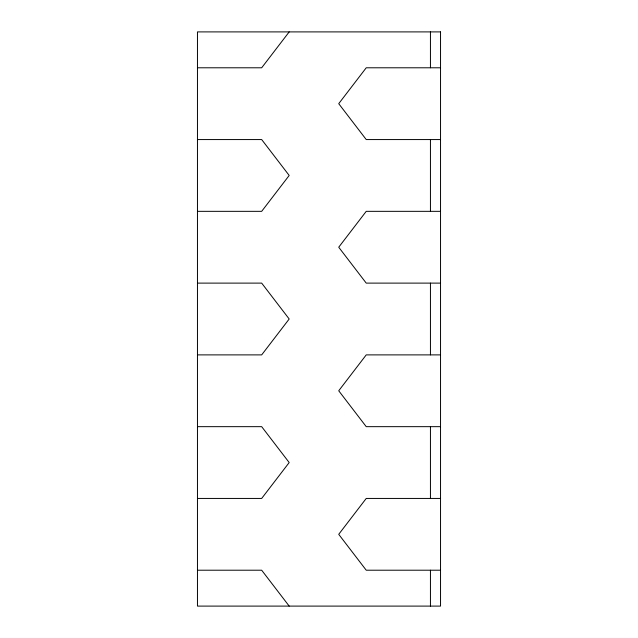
<?xml version="1.0" encoding="UTF-8"?>
<svg xmlns="http://www.w3.org/2000/svg" width="638" height="638" viewBox="0 0 638 638"><rect width="100%" height="100%" fill="white"/><g stroke="black" fill="none" stroke-linecap="round" stroke-linejoin="round"><path stroke-width="0.96" d="M289.189 31.9L261.676 67.787L197.461 67.787M440.539 67.787L366.236 67.787L338.722 103.675L366.236 139.562L440.539 139.562M197.461 139.562L261.676 139.562L289.189 175.45L261.676 211.338L197.461 211.338M440.539 211.338L366.236 211.338L338.722 247.225L366.236 283.113L440.539 283.113M197.461 283.113L261.676 283.113L289.189 319L261.676 354.887L197.461 354.887M440.539 354.887L366.236 354.887L338.722 390.775L366.236 426.662L440.539 426.662M197.461 426.662L261.676 426.662L289.189 462.55L261.676 498.438L197.461 498.438M440.539 498.438L366.236 498.438L338.722 534.325L366.236 570.212L440.539 570.212M197.461 570.212L261.676 570.212L289.189 606.1M430.443 31.9L430.443 67.787M430.443 139.562L430.443 211.338M430.443 283.113L430.443 354.887M430.443 426.662L430.443 498.438M430.443 570.212L430.443 606.1M440.539 31.9L197.461 31.9L197.461 606.1L440.539 606.1L440.539 31.9"/></g></svg>
